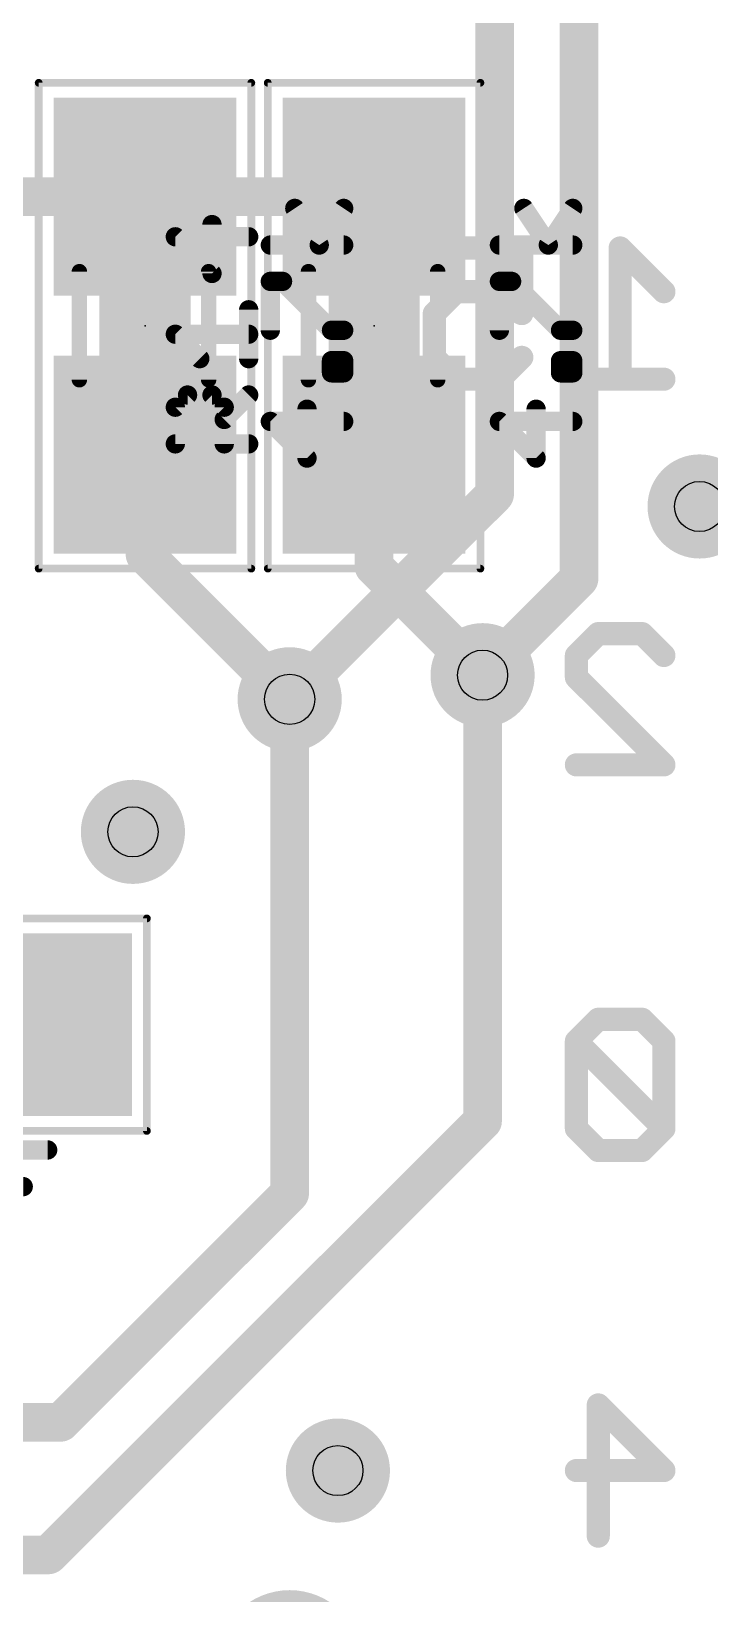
# Model space of a CAD drawing. Extents: x -44 to 63, y -21 to 59.
# Drawn here: x 16.08 to 20.55, y 18.24 to 28.53 of the extents above; entities that cross this region are included whole.
import ezdxf

# ---------------------------------------------------------------- set-up
doc = ezdxf.new("R2010")
doc.units = 0
for name, color, linetype in [('1', 12, 'CONTINUOUS'), ('16', 132, 'CONTINUOUS'), ('18', 110, 'CONTINUOUS'), ('22', 40, 'CONTINUOUS'), ('23', 53, 'CONTINUOUS'), ('25', 253, 'CONTINUOUS'), ('27', 253, 'CONTINUOUS'), ('29', 253, 'CONTINUOUS'), ('31', 253, 'CONTINUOUS'), ('35', 253, 'CONTINUOUS'), ('39', 12, 'CONTINUOUS'), ('44', 253, 'CONTINUOUS'), ('51', 53, 'CONTINUOUS')]:
    doc.layers.add(name, color=color, linetype=linetype)

# ---------------------------------------------------------------- blocks, each defined once
blk = doc.blocks.new('RECT')
blk.add_solid([(-0.5, -0.5), (0.5, -0.5), (-0.5, 0.5), (0.5, 0.5)])
blk = doc.blocks.new('PIE')
at = {"const_width": 0.5}
blk.add_lwpolyline([(0, -0.25, 1), (0, 0.25, 1), (0, -0.25)], format="xyb", dxfattribs=at)
blk = doc.blocks.new('ROUNDV')
at = {"const_width": 0.5}
blk.add_lwpolyline([(0, -0.25, 1), (0, 0.25, 1), (0, -0.25)], format="xyb", dxfattribs=at)

msp = doc.modelspace()

# ---------------------------------------------------------------- linework, layer by layer
at = {"layer": '1', "const_width": 0.254}
for points in [[(16.8275, 27.4406), (15.6931, 27.4406)], [(18.3356, 27.4406), (16.8275, 27.4406)], [(16.8275, 25.7406), (16.8275, 25.0825)], [(18.3356, 25.7406), (18.3356, 25.0031)], [(16.8275, 25.0825), (17.78, 24.13)], [(18.3356, 25.0031), (19.05, 24.2888)]]:
    msp.add_lwpolyline(points, dxfattribs=at)
at = {"layer": '1', "const_width": 0.127}
for points in [[(16.8275, 27.5041, 1), (16.8275, 27.3771)], [(16.8275, 27.3771, 1), (16.8275, 27.5041)], [(18.3356, 27.3771, 1), (18.3356, 27.5041)], [(16.891, 25.7406, 1), (16.764, 25.7406)], [(18.3991, 25.7406, 1), (18.2721, 25.7406)], [(16.8724, 25.1274, 1), (16.7826, 25.0376)], [(16.764, 25.0825, 1), (16.891, 25.0825)], [(18.3805, 25.048, 1), (18.2907, 24.9582)], [(18.2721, 25.0031, 1), (18.3991, 25.0031)], [(19.0051, 24.2438, 1), (19.0949, 24.3337)], [(17.7351, 24.0851, 1), (17.8249, 24.1749)]]:
    msp.add_lwpolyline(points, format="xyb", dxfattribs=at)
at = {"layer": '16', "const_width": 0.254}
for points in [[(19.1294, 37.6238), (19.1294, 25.4794)], [(19.685, 37.465), (19.685, 24.9238)], [(17.78, 24.13), (19.1294, 25.4794)], [(19.685, 24.9238), (19.05, 24.2888)], [(19.05, 24.2888), (19.05, 21.3519)], [(17.78, 20.8756), (17.78, 24.13)], [(19.05, 21.3519), (16.1925, 18.4944)], [(16.2719, 19.3675), (17.78, 20.8756)], [(13.2556, 19.3675), (16.2719, 19.3675)], [(12.6206, 18.4944), (16.1925, 18.4944)]]:
    msp.add_lwpolyline(points, dxfattribs=at)
at = {"layer": '16', "const_width": 0.127}
for points in [[(19.0659, 25.4794, 1), (19.1929, 25.4794)], [(19.1743, 25.4345, 1), (19.0845, 25.5243)], [(19.7299, 24.8788, 1), (19.6401, 24.9687)], [(19.6215, 24.9238, 1), (19.7485, 24.9238)], [(19.1135, 24.2888, 1), (18.9865, 24.2888)], [(19.0051, 24.3337, 1), (19.0949, 24.2438)], [(17.8435, 24.13, 1), (17.7165, 24.13)], [(17.7351, 24.1749, 1), (17.8249, 24.0851)], [(18.9865, 21.3519, 1), (19.1135, 21.3519)], [(19.0949, 21.307, 1), (19.0051, 21.3968)], [(17.8249, 20.8307, 1), (17.7351, 20.9205)], [(17.7165, 20.8756, 1), (17.8435, 20.8756)], [(16.227, 19.4124, 1), (16.3168, 19.3226)], [(16.2719, 19.304, 1), (16.2719, 19.431)], [(16.1476, 18.5393, 1), (16.2374, 18.4495)], [(16.1925, 18.4309, 1), (16.1925, 18.5579)]]:
    msp.add_lwpolyline(points, format="xyb", dxfattribs=at)
at = {"layer": '22', "const_width": 0.1524}
for points in [[(18.7321, 27.1025), (19.3083, 27.1025)], [(19.3083, 27.1025), (19.3083, 26.6704)], [(20.2438, 26.8144), (19.9557, 27.1025)], [(19.9557, 27.1025), (19.9557, 26.2382)], [(18.8761, 26.8144), (18.7321, 26.6704)], [(19.0202, 26.8144), (18.8761, 26.8144)], [(19.3083, 26.6704), (19.0202, 26.8144)], [(18.7321, 26.6704), (18.7321, 26.3823)], [(18.7321, 26.3823), (18.8761, 26.2382)], [(19.1642, 26.2382), (19.3083, 26.3823)], [(18.8761, 26.2382), (19.1642, 26.2382)], [(20.2438, 26.2382), (19.6676, 26.2382)], [(19.6676, 24.4185), (19.8116, 24.5625)], [(19.8116, 24.5625), (20.0997, 24.5625)], [(20.0997, 24.5625), (20.2438, 24.4185)], [(19.6676, 24.2744), (19.6676, 24.4185)], [(20.2438, 23.6982), (19.6676, 24.2744)], [(19.6676, 23.6982), (20.2438, 23.6982)], [(19.8116, 22.0225), (19.6676, 21.8785)], [(20.0997, 22.0225), (19.8116, 22.0225)], [(20.2438, 21.8785), (20.0997, 22.0225)], [(19.6676, 21.8785), (19.6676, 21.3023)], [(20.2438, 21.3023), (19.6676, 21.8785)], [(20.2438, 21.3023), (20.2438, 21.8785)], [(19.6676, 21.3023), (19.8116, 21.1582)], [(20.0997, 21.1582), (20.2438, 21.3023)], [(19.8116, 21.1582), (20.0997, 21.1582)], [(19.8116, 18.6182), (19.8116, 19.4825)], [(19.8116, 19.4825), (20.2438, 19.0504)], [(20.2438, 19.0504), (19.6676, 19.0504)]]:
    msp.add_lwpolyline(points, dxfattribs=at)
at = {"layer": '22', "const_width": 0.0762}
for points in [[(18.7321, 27.1406, 1), (18.7321, 27.0644)], [(19.3464, 27.1025, 1), (19.2702, 27.1025)], [(19.3083, 27.0644, 1), (19.3083, 27.1406)], [(19.9826, 27.1295, 1), (19.9287, 27.0756)], [(19.9938, 27.1025, 1), (19.9176, 27.1025)], [(18.8761, 26.8525, 1), (18.8761, 26.7763)], [(18.9031, 26.7875, 1), (18.8492, 26.8414)], [(19.0372, 26.8485, 1), (19.0031, 26.7803)], [(19.0202, 26.7763, 1), (19.0202, 26.8525)], [(20.2169, 26.7875, 1), (20.2707, 26.8414)], [(18.7051, 26.6973, 1), (18.759, 26.6434)], [(18.7702, 26.6704, 1), (18.694, 26.6704)], [(19.2702, 26.6704, 1), (19.3464, 26.6704)], [(19.2912, 26.6363, 1), (19.3253, 26.7044)], [(18.759, 26.4092, 1), (18.7051, 26.3553)], [(19.3352, 26.3553, 1), (19.2813, 26.4092)], [(18.694, 26.3823, 1), (18.7702, 26.3823)], [(18.8761, 26.2763, 1), (18.8761, 26.2001)], [(18.8492, 26.2113, 1), (18.9031, 26.2651)], [(19.1373, 26.2651, 1), (19.1912, 26.2113)], [(19.1642, 26.2001, 1), (19.1642, 26.2763)], [(19.6676, 26.2763, 1), (19.6676, 26.2001)], [(19.9176, 26.2382, 1), (19.9938, 26.2382)], [(20.2438, 26.2001, 1), (20.2438, 26.2763)], [(19.8116, 24.6006, 1), (19.8116, 24.5244)], [(19.8386, 24.5356, 1), (19.7847, 24.5895)], [(20.1267, 24.5895, 1), (20.0728, 24.5356)], [(20.0997, 24.5244, 1), (20.0997, 24.6006)], [(19.7057, 24.4185, 1), (19.6295, 24.4185)], [(19.6406, 24.4454, 1), (19.6945, 24.3915)], [(20.2169, 24.3915, 1), (20.2707, 24.4454)], [(19.6945, 24.3014, 1), (19.6406, 24.2475)], [(19.6295, 24.2744, 1), (19.7057, 24.2744)], [(19.6676, 23.7363, 1), (19.6676, 23.6601)], [(20.2438, 23.6601, 1), (20.2438, 23.7363)], [(20.2169, 23.6713, 1), (20.2707, 23.7251)], [(19.8116, 22.0606, 1), (19.8116, 21.9844)], [(19.8386, 21.9956, 1), (19.7847, 22.0495)], [(20.1267, 22.0495, 1), (20.0728, 21.9956)], [(20.0997, 21.9844, 1), (20.0997, 22.0606)], [(19.6945, 21.9054, 1), (19.6406, 21.8515)], [(19.6406, 21.9054, 1), (19.6945, 21.8515)], [(19.7057, 21.8785, 1), (19.6295, 21.8785)], [(20.2819, 21.8785, 1), (20.2057, 21.8785)], [(20.2169, 21.8515, 1), (20.2707, 21.9054)], [(19.6945, 21.3292, 1), (19.6406, 21.2753)], [(19.6295, 21.3023, 1), (19.7057, 21.3023)], [(20.2057, 21.3023, 1), (20.2819, 21.3023)], [(20.2707, 21.2753, 1), (20.2169, 21.3292)], [(20.2169, 21.2753, 1), (20.2707, 21.3292)], [(19.8116, 21.1963, 1), (19.8116, 21.1201)], [(19.7847, 21.1313, 1), (19.8386, 21.1851)], [(20.0728, 21.1851, 1), (20.1267, 21.1313)], [(20.0997, 21.1201, 1), (20.0997, 21.1963)], [(19.8386, 19.5095, 1), (19.7847, 19.4556)], [(19.8497, 19.4825, 1), (19.7735, 19.4825)], [(19.6676, 19.0885, 1), (19.6676, 19.0123)], [(20.2169, 19.0234, 1), (20.2707, 19.0773)], [(20.2438, 19.0123, 1), (20.2438, 19.0885)], [(19.7735, 18.6182, 1), (19.8497, 18.6182)]]:
    msp.add_lwpolyline(points, format="xyb", dxfattribs=at)
at = {"layer": '23'}
for p in [(16.8275, 26.5906), (18.3356, 26.5906)]:
    msp.add_point(p, dxfattribs=at)
at = {"layer": '25', "const_width": 0.127}
for points in [[(17.2686, 26.9348), (17.2686, 27.2568)], [(17.5101, 27.1763), (17.0271, 27.1763)], [(17.0271, 27.1763), (17.2686, 26.9348)], [(17.5101, 26.3735), (17.5101, 26.6955)], [(17.1881, 26.3735), (17.0271, 26.5345)], [(17.0271, 26.5345), (17.5101, 26.5345)], [(17.0271, 26.0537), (17.1076, 26.1342)], [(17.1076, 26.1342), (17.2686, 26.1342)], [(17.2686, 26.1342), (17.3491, 26.0537)], [(17.3491, 25.9732), (17.5101, 26.1342)], [(17.0271, 25.8122), (17.0271, 26.0537)], [(17.3491, 26.0537), (17.3491, 25.8122)], [(17.5101, 25.8122), (17.0271, 25.8122)]]:
    msp.add_lwpolyline(points, dxfattribs=at)
at = {"layer": '25', "const_width": 0.0635}
for points in [[(17.3004, 27.2568, 1), (17.2369, 27.2568)], [(17.0271, 27.208, 1), (17.0271, 27.1445)], [(17.0496, 27.1987, 1), (17.0047, 27.1538)], [(17.5101, 27.1445, 1), (17.5101, 27.208)], [(17.2369, 26.9348, 1), (17.3004, 26.9348)], [(17.2462, 26.9123, 1), (17.2911, 26.9572)], [(17.5419, 26.6955, 1), (17.4784, 26.6955)], [(17.0271, 26.5662, 1), (17.0271, 26.5027)], [(17.0496, 26.5569, 1), (17.0047, 26.512)], [(17.5101, 26.5027, 1), (17.5101, 26.5662)], [(17.1657, 26.351, 1), (17.2106, 26.3959)], [(17.4784, 26.3735, 1), (17.5419, 26.3735)], [(17.1076, 26.1659, 1), (17.1076, 26.1024)], [(17.1301, 26.1117, 1), (17.0852, 26.1566)], [(17.2911, 26.1566, 1), (17.2462, 26.1117)], [(17.2686, 26.1024, 1), (17.2686, 26.1659)], [(17.5326, 26.1117, 1), (17.4877, 26.1566)], [(17.0589, 26.0537, 1), (16.9954, 26.0537)], [(17.0047, 26.0761, 1), (17.0496, 26.0312)], [(17.3809, 26.0537, 1), (17.3174, 26.0537)], [(17.3267, 26.0312, 1), (17.3716, 26.0761)], [(17.3267, 25.9956, 1), (17.3716, 25.9507)], [(17.0271, 25.8439, 1), (17.0271, 25.7804)], [(16.9954, 25.8122, 1), (17.0589, 25.8122)], [(17.3174, 25.8122, 1), (17.3809, 25.8122)], [(17.5101, 25.7804, 1), (17.5101, 25.8439)]]:
    msp.add_lwpolyline(points, format="xyb", dxfattribs=at)
at = {"layer": '27', "const_width": 0.127}
for points in [[(17.9746, 27.1219), (17.8136, 27.3634)], [(18.1356, 27.3634), (17.9746, 27.1219)], [(19.4827, 27.1219), (19.3217, 27.3634)], [(19.6437, 27.3634), (19.4827, 27.1219)], [(18.1356, 27.1219), (17.6526, 27.1219)], [(19.6437, 27.1219), (19.1607, 27.1219)], [(17.6526, 26.5606), (17.6526, 26.8826)], [(17.6526, 26.8826), (17.7331, 26.8826)], [(17.7331, 26.8826), (18.0551, 26.5606)], [(19.1607, 26.5606), (19.1607, 26.8826)], [(19.1607, 26.8826), (19.2412, 26.8826)], [(19.2412, 26.8826), (19.5632, 26.5606)], [(18.0551, 26.5606), (18.1356, 26.5606)], [(19.5632, 26.5606), (19.6437, 26.5606)], [(18.0551, 26.2799), (18.0551, 26.3604)], [(18.0551, 26.3604), (18.1356, 26.3604)], [(18.1356, 26.3604), (18.1356, 26.2799)], [(19.5632, 26.2799), (19.5632, 26.3604)], [(19.5632, 26.3604), (19.6437, 26.3604)], [(19.6437, 26.3604), (19.6437, 26.2799)], [(18.1356, 26.2799), (18.0551, 26.2799)], [(19.6437, 26.2799), (19.5632, 26.2799)], [(17.8941, 25.7186), (17.8941, 26.0406)], [(19.4022, 25.7186), (19.4022, 26.0406)], [(18.1356, 25.9601), (17.6526, 25.9601)], [(17.6526, 25.9601), (17.8941, 25.7186)], [(19.6437, 25.9601), (19.1607, 25.9601)], [(19.1607, 25.9601), (19.4022, 25.7186)], [(15.8648, 21.1618), (16.1868, 21.1618)], [(15.8648, 20.9203), (16.0258, 20.9203)]]:
    msp.add_lwpolyline(points, dxfattribs=at)
at = {"layer": '27', "const_width": 0.0635}
for points in [[(17.84, 27.381, 1), (17.7872, 27.3458)], [(18.162, 27.3458, 1), (18.1092, 27.381)], [(19.3481, 27.381, 1), (19.2953, 27.3458)], [(19.6701, 27.3458, 1), (19.6173, 27.381)], [(17.6526, 27.1536, 1), (17.6526, 27.0901)], [(17.9482, 27.1395, 1), (18.001, 27.1043)], [(17.9482, 27.1043, 1), (18.001, 27.1395)], [(18.1356, 27.0901, 1), (18.1356, 27.1536)], [(19.1607, 27.1536, 1), (19.1607, 27.0901)], [(19.4563, 27.1395, 1), (19.5091, 27.1043)], [(19.4563, 27.1043, 1), (19.5091, 27.1395)], [(19.6437, 27.0901, 1), (19.6437, 27.1536)], [(17.6843, 26.8826, 1), (17.6208, 26.8826)], [(17.6526, 26.9143, 1), (17.6526, 26.8508)], [(17.7555, 26.905, 1), (17.7106, 26.8601)], [(17.7331, 26.8508, 1), (17.7331, 26.9143)], [(19.1607, 26.9143, 1), (19.1607, 26.8508)], [(19.1925, 26.8826, 1), (19.129, 26.8826)], [(19.2637, 26.905, 1), (19.2188, 26.8601)], [(19.2412, 26.8508, 1), (19.2412, 26.9143)], [(17.6208, 26.5606, 1), (17.6843, 26.5606)], [(18.0551, 26.5923, 1), (18.0551, 26.5288)], [(18.0326, 26.5381, 1), (18.0776, 26.583)], [(18.1356, 26.5288, 1), (18.1356, 26.5923)], [(19.129, 26.5606, 1), (19.1925, 26.5606)], [(19.5632, 26.5923, 1), (19.5632, 26.5288)], [(19.5408, 26.5381, 1), (19.5857, 26.583)], [(19.6437, 26.5288, 1), (19.6437, 26.5923)], [(18.0551, 26.3922, 1), (18.0551, 26.3287)], [(18.0868, 26.3604, 1), (18.0234, 26.3604)], [(18.1673, 26.3604, 1), (18.1039, 26.3604)], [(18.1356, 26.3287, 1), (18.1356, 26.3922)], [(19.5632, 26.3922, 1), (19.5632, 26.3287)], [(19.595, 26.3604, 1), (19.5315, 26.3604)], [(19.6755, 26.3604, 1), (19.612, 26.3604)], [(19.6437, 26.3287, 1), (19.6437, 26.3922)], [(18.0551, 26.3117, 1), (18.0551, 26.2482)], [(18.0234, 26.2799, 1), (18.0868, 26.2799)], [(18.1039, 26.2799, 1), (18.1673, 26.2799)], [(18.1356, 26.2482, 1), (18.1356, 26.3117)], [(19.5632, 26.3117, 1), (19.5632, 26.2482)], [(19.5315, 26.2799, 1), (19.595, 26.2799)], [(19.612, 26.2799, 1), (19.6755, 26.2799)], [(19.6437, 26.2482, 1), (19.6437, 26.3117)], [(17.9258, 26.0406, 1), (17.8623, 26.0406)], [(19.434, 26.0406, 1), (19.3705, 26.0406)], [(17.6526, 25.9919, 1), (17.6526, 25.9284)], [(17.675, 25.9826, 1), (17.6301, 25.9377)], [(18.1356, 25.9284, 1), (18.1356, 25.9919)], [(19.1607, 25.9919, 1), (19.1607, 25.9284)], [(19.1832, 25.9826, 1), (19.1383, 25.9377)], [(19.6437, 25.9284, 1), (19.6437, 25.9919)], [(17.8623, 25.7186, 1), (17.9258, 25.7186)], [(17.8716, 25.6962, 1), (17.9165, 25.7411)], [(19.3705, 25.7186, 1), (19.434, 25.7186)], [(19.3798, 25.6962, 1), (19.4247, 25.7411)], [(16.1868, 21.13, 1), (16.1868, 21.1935)], [(16.0258, 20.8885, 1), (16.0258, 20.952)]]:
    msp.add_lwpolyline(points, format="xyb", dxfattribs=at)
at = {"layer": '39', "const_width": 0.0508}
for points in [[(16.1275, 24.9906), (16.1275, 28.1906)], [(16.1275, 28.1906), (17.5275, 28.1906)], [(17.5275, 28.1906), (17.5275, 24.9906)], [(17.6356, 24.9906), (17.6356, 28.1906)], [(17.6356, 28.1906), (19.0356, 28.1906)], [(19.0356, 28.1906), (19.0356, 24.9906)], [(17.5275, 24.9906), (16.1275, 24.9906)], [(19.0356, 24.9906), (17.6356, 24.9906)], [(13.64, 22.6869), (16.84, 22.6869)], [(16.84, 22.6869), (16.84, 21.2869)], [(16.84, 21.2869), (13.64, 21.2869)]]:
    msp.add_lwpolyline(points, dxfattribs=at)
at = {"layer": '39', "const_width": 0.0254}
for points in [[(16.1402, 28.1906, 1), (16.1148, 28.1906)], [(16.1275, 28.2033, 1), (16.1275, 28.1779)], [(17.5402, 28.1906, 1), (17.5148, 28.1906)], [(17.5275, 28.1779, 1), (17.5275, 28.2033)], [(17.6483, 28.1906, 1), (17.6229, 28.1906)], [(17.6356, 28.2033, 1), (17.6356, 28.1779)], [(19.0483, 28.1906, 1), (19.0229, 28.1906)], [(19.0356, 28.1779, 1), (19.0356, 28.2033)], [(16.1275, 25.0033, 1), (16.1275, 24.9779)], [(17.5275, 24.9779, 1), (17.5275, 25.0033)], [(17.6356, 25.0033, 1), (17.6356, 24.9779)], [(19.0356, 24.9779, 1), (19.0356, 25.0033)], [(16.1148, 24.9906, 1), (16.1402, 24.9906)], [(17.5148, 24.9906, 1), (17.5402, 24.9906)], [(17.6229, 24.9906, 1), (17.6483, 24.9906)], [(19.0229, 24.9906, 1), (19.0483, 24.9906)], [(16.8527, 22.6869, 1), (16.8273, 22.6869)], [(16.84, 22.6742, 1), (16.84, 22.6996)], [(16.84, 21.2742, 1), (16.84, 21.2996)], [(16.8273, 21.2869, 1), (16.8527, 21.2869)]]:
    msp.add_lwpolyline(points, format="xyb", dxfattribs=at)
at = {"layer": '44'}
for centre in [(20.4788, 25.4), (19.05, 24.2888), (17.78, 24.13), (16.7481, 23.2569), (18.0975, 19.05)]:
    msp.add_circle(centre, 0.1651, dxfattribs=at)
at = {"layer": '51', "const_width": 0.1016}
for points in [[(16.3955, 26.2346), (16.3955, 26.9466)], [(17.2465, 26.2346), (17.2465, 26.9466)], [(17.9036, 26.2346), (17.9036, 26.9466)], [(18.7546, 26.2346), (18.7546, 26.9466)]]:
    msp.add_lwpolyline(points, dxfattribs=at)
at = {"layer": '51', "const_width": 0.0508}
for points in [[(16.4209, 26.9466, 1), (16.3701, 26.9466)], [(17.2719, 26.9466, 1), (17.2211, 26.9466)], [(17.929, 26.9466, 1), (17.8782, 26.9466)], [(18.78, 26.9466, 1), (18.7292, 26.9466)], [(16.3701, 26.2346, 1), (16.4209, 26.2346)], [(17.2211, 26.2346, 1), (17.2719, 26.2346)], [(17.8782, 26.2346, 1), (17.929, 26.2346)], [(18.7292, 26.2346, 1), (18.78, 26.2346)]]:
    msp.add_lwpolyline(points, format="xyb", dxfattribs=at)

# ---------------------------------------------------------------- block references
at = {"layer": '1', "xscale": 1.1, "rotation": 90}
for p in [(16.8275, 27.4406), (18.3356, 27.4406), (16.8275, 25.7406), (18.3356, 25.7406)]:
    msp.add_blockref('RECT', p, dxfattribs=at)
at = {"layer": '1', "xscale": 1.1}
msp.add_blockref('RECT', (16.09, 21.9869), dxfattribs=at)
at = {"layer": '18', "xscale": 0.6858, "yscale": 0.6858}
for p in [(20.4788, 25.4), (20.4788, 25.4), (19.05, 24.2888), (19.05, 24.2888), (17.78, 24.13), (17.78, 24.13), (16.7481, 23.2569), (16.7481, 23.2569), (18.0975, 19.05), (18.0975, 19.05)]:
    msp.add_blockref('ROUNDV', p, dxfattribs=at)
at = {"layer": '29', "xscale": 1.3032, "yscale": 1.2032, "rotation": 90}
for p in [(16.8275, 27.4406), (18.3356, 27.4406), (16.8275, 25.7406), (18.3356, 25.7406)]:
    msp.add_blockref('RECT', p, dxfattribs=at)
at = {"layer": '29'}
for name, p, xscale, yscale in [('RECT', (16.09, 21.9869), 1.3032, 1.2032), ('PIE', (17.78, 17.78), 0.9652, 0.9652)]:
    msp.add_blockref(name, p, dxfattribs=dict(at, xscale=xscale, yscale=yscale))
at = {"layer": '31', "xscale": 1.1, "rotation": 90}
for p in [(16.8275, 27.4406), (18.3356, 27.4406), (16.8275, 25.7406), (18.3356, 25.7406)]:
    msp.add_blockref('RECT', p, dxfattribs=at)
at = {"layer": '31', "xscale": 1.1}
msp.add_blockref('RECT', (16.09, 21.9869), dxfattribs=at)
at = {"layer": '35', "xscale": 0.3998, "yscale": 0.6, "rotation": 90}
for p in [(16.8275, 26.5906), (18.3356, 26.5906)]:
    msp.add_blockref('RECT', p, dxfattribs=at)
at = {"layer": '51', "xscale": 0.5001, "yscale": 0.95, "rotation": 90}
for p in [(16.8224, 27.1709), (18.3305, 27.1709), (16.8224, 26.0025), (18.3305, 26.0025)]:
    msp.add_blockref('RECT', p, dxfattribs=at)

doc.saveas('drawing.dxf')
